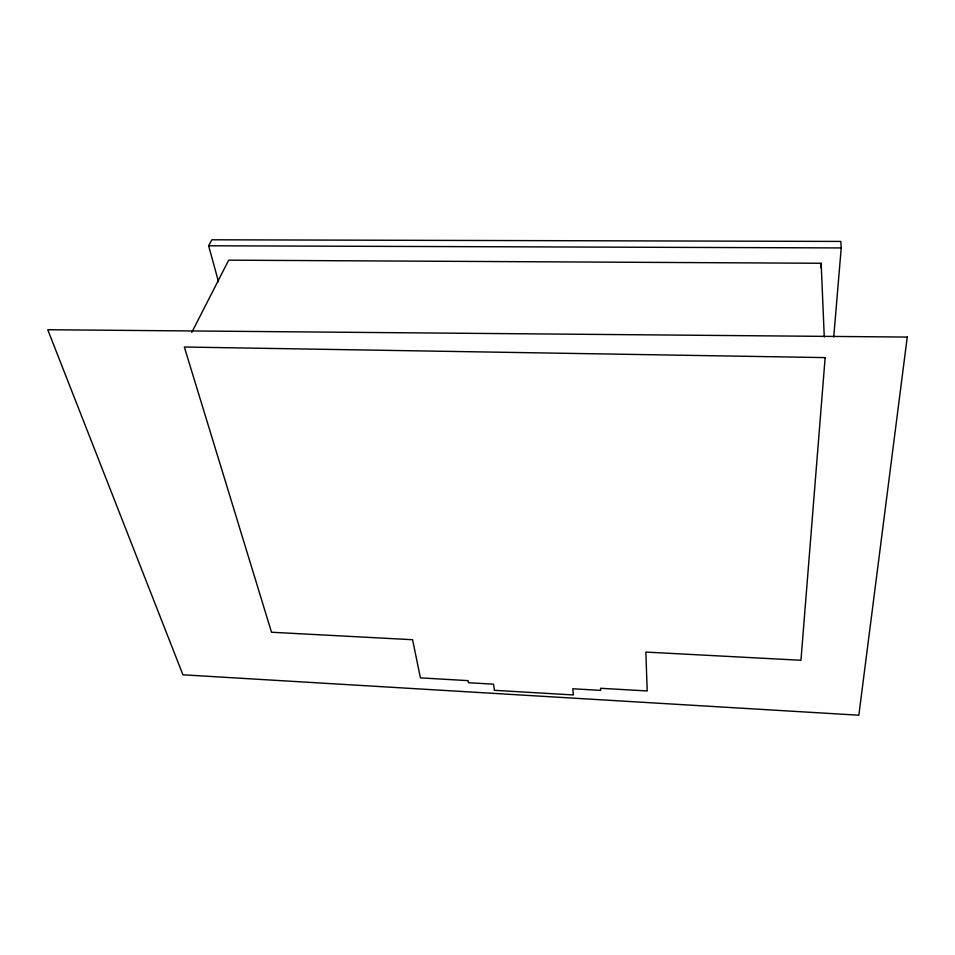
<?xml version="1.0" encoding="UTF-8"?>
<svg xmlns="http://www.w3.org/2000/svg" width="955" height="955" viewBox="0 0 955 955"><rect width="100%" height="100%" fill="white"/><g stroke="black" fill="none" stroke-linecap="round" stroke-linejoin="round"><path stroke-width="1.43" d="M820.834 267.722L821.157 263.27L228.687 260.166L191.776 332.412M833.739 336.948L841.224 247.93L840.818 241.424L211.867 239.789L208.644 245.781L218.504 281.749M208.644 245.781L841.224 247.93M821.157 263.27L824.272 336.972M825.144 357.6L800.947 660.275L645.855 652.074L647.203 690.966L600.552 688.28L600.695 690.381L572.809 688.77L573.37 694.953L494.439 690.322L493.508 684.174L468.428 682.718L468.069 680.64L420.403 677.883L412.596 639.719L271.518 632.246L184.315 347.011L825.144 357.6M907.25 337.067L858.843 715.211L182.93 674.803L47.75 329.726L907.25 337.067"/></g></svg>
